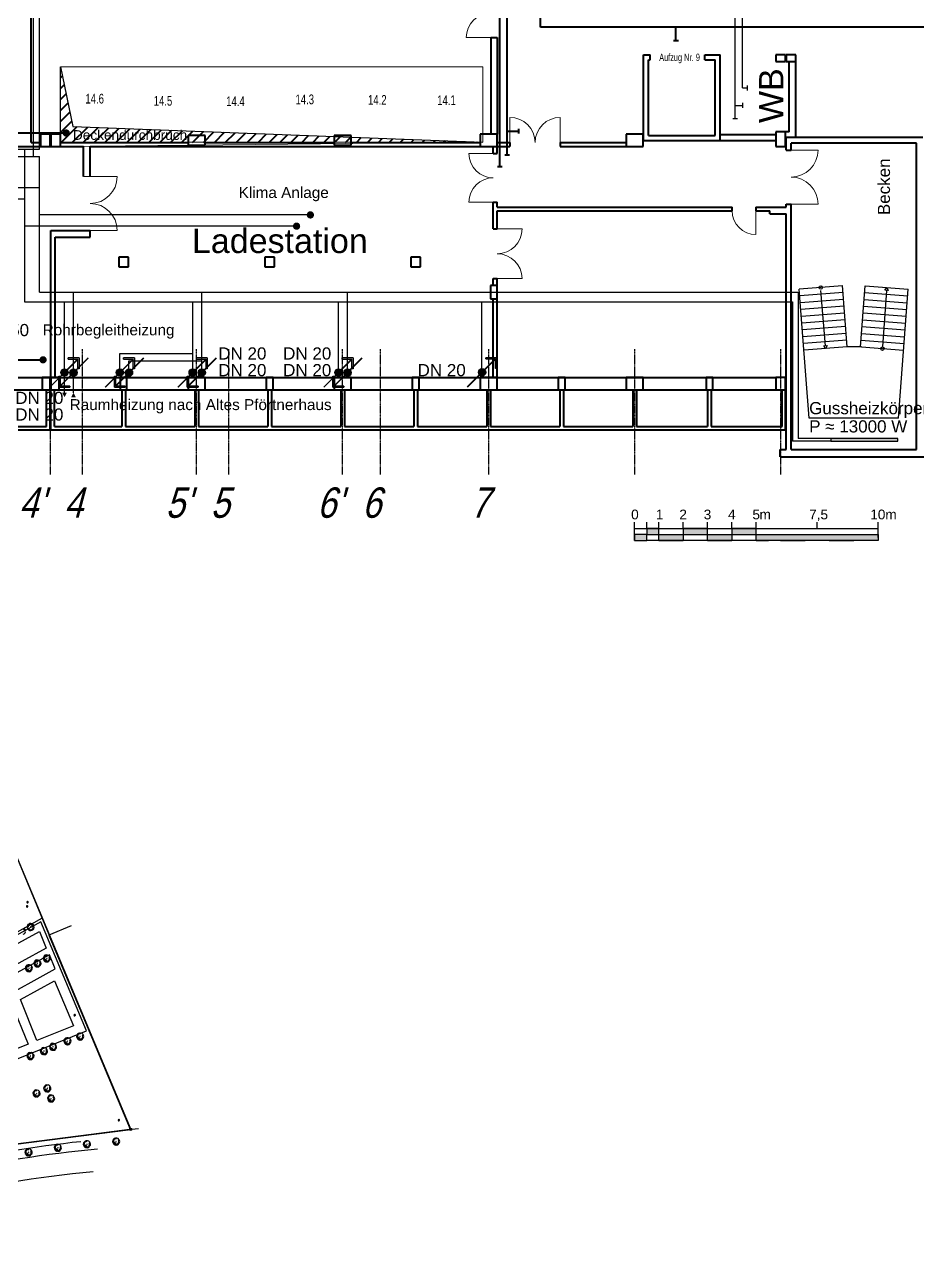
# Model space of a CAD drawing. Header units: millimetres. Extents: x 10546 to 220412, y -33380 to 110888.
# Drawn here: x 157944 to 194627, y -15874 to 34535 of the extents above; entities that cross this region are included whole.
import ezdxf
from ezdxf.enums import TextEntityAlignment as Align

# ---------------------------------------------------------------- set-up
doc = ezdxf.new("R2010")
doc.units = ezdxf.units.MM
doc.linetypes.add('ACAD_ISO10W100', pattern=[18, 12, -3, 0, -3])
for name, color, linetype, lineweight in [('A03_Türen', 253, 'Continuous', 20), ('A04_Treppen', 3, 'Continuous', 25), ('A07_Achslinien', 253, 'ACAD_ISO10W100', 25), ('A0_Grundriß', 7, 'Continuous', 40), ('A0_Grundriß_Versorgungskanal', 253, 'Continuous', 20), ('Heiz Wasser +35 Prozess R', 30, 'Continuous', 40), ('Heiz Wasser +45 Prozess V', 1, 'Continuous', 40), ('Heiz Wasser +50 -Heizkörper Rücklauff', 241, 'Continuous', 30), ('Heiz Wasser +60 -Heizkörper Vorlauf', 6, 'Continuous', 30), ('Maßstab', 7, 'Continuous', 25)]:
    doc.layers.add(name, color=color, linetype=linetype, lineweight=lineweight)
for name, color, linetype in [('A06_Text', 7, 'Continuous'), ('A06_Text  -Belegung', 253, 'Continuous'), ('Lageplan', 7, 'Continuous')]:
    doc.layers.add(name, color=color, linetype=linetype)
doc.styles.get("Standard").update_dxf_attribs({"font": 'arial.ttf'})

# ---------------------------------------------------------------- blocks, each defined once
blk = doc.blocks.new('Lageplan 1.UG')
at = {"layer": 'Lageplan'}
for p, q in [((-3911, 6757), (2405, -8340)), ((-921, -392), (-3041, 4698)), ((-1213, 289), (-4355, -1446)), ((-1264, 140), (-4326, -1554)), ((611, -4335), (-1264, 140)), ((-921, -392), (0, 0)), ((-4291, -1880), (-1324, -255)), ((-1324, -255), (-1041, -933)), ((-1041, -933), (-4387, -2768)), ((-902, -1206), (-4320, -3093)), ((-679, -1790), (-902, -1206)), ((-4018, -3633), (-679, -1790)), ((-2101, -3046), (-708, -2277)), ((-708, -2277), (81, -4127)), ((-2460, -3241), (-1787, -4884)), ((-1431, -4735), (-2101, -3046)), ((-3525, -6008), (611, -4335)), ((81, -4127), (-1431, -4735)), ((-1787, -4884), (-3293, -5478)), ((2375, -8393), (-2346, -8998)), ((2474, -8380), (2746, -8345))]:
    blk.add_line(p, q, dxfattribs=at)
at = {"layer": 'Lageplan', "color": 2}
for p, q in [((-937, -399), (-921, -392)), ((-937, -399), (328, -3399)), ((-921, -392), (345, -3392)), ((328, -3399), (2412, -8368)), ((345, -3392), (2437, -8383)), ((-2397, -8985), (2412, -8368)), ((-2395, -9003), (2437, -8383))]:
    blk.add_line(p, q, dxfattribs=at)
at = {"layer": 'Lageplan', "color": 1}
blk.add_circle((2425, -8386), 50, dxfattribs=at)
at = {"layer": 'Lageplan'}
for centre, radius, start, end in [((5517, -56823), 48209, 96.1134, 103.0176), ((5529, -56845), 47862, 95.3558, 103.0176), ((4915, -54893), 44945, 95.146, 112.6013)]:
    blk.add_arc(centre, radius, start, end, dxfattribs=at)
at = {"layer": 'Lageplan', "color": 5}
for centre, major_axis, start_param, end_param in [((-1826, 778), (21.2, 21.2), 1.745194, 3.31599), ((-1826, 778), (-21.2, 21.2), -1.396399, 0.174397), ((-1826, 778), (21.2, 21.2), 3.31599, 4.886786), ((-1810, 951), (21.2, 21.2), 1.745194, 3.31599), ((-1810, 951), (-21.2, 21.2), -1.396399, 0.174397), ((-1810, 951), (21.2, 21.2), 3.31599, 4.886786), ((-1826, 778), (21.2, 21.2), 4.886786, 6.457583), ((-1810, 951), (21.2, 21.2), 4.886786, 6.457583), ((128, -3689), (21.2, 21.2), 1.745194, 3.31599), ((128, -3689), (-21.2, 21.2), -1.396399, 0.174397), ((128, -3689), (21.2, 21.2), 3.31599, 4.886786), ((128, -3689), (21.2, 21.2), 4.886786, 6.457583), ((1941, -8003), (21.2, 21.2), 1.745194, 3.31599), ((1941, -8003), (-21.2, 21.2), -1.396399, 0.174397), ((1941, -8003), (21.2, 21.2), 3.31599, 4.886786), ((1941, -8003), (21.2, 21.2), 4.886786, 6.457583)]:
    blk.add_ellipse(centre, major_axis=major_axis, ratio=1, start_param=start_param, end_param=end_param, dxfattribs=at)
at = {"layer": 'Lageplan'}
for centre, major_axis, start_param, end_param in [((-1734, -37), (63.7, 63.7), 0.951308, 3.047431), ((-1713, -51), (53.1, 53.1), 1.048314, 2.621501), ((-1682, -8), (-63.7, 63.7), 4.248148, 6.590816), ((-1681, -34), (-53.1, 53.1), -1.563519, -0.036077), ((-1652, -52), (-53.1, 53.1), 3.679939, 5.186402), ((-1631, -40), (63.7, 63.7), 5.160938, 6.846996), ((-1986, -272), (-63.7, 63.7), 2.275524, 4.618193), ((-2007, -223), (-53.1, 53.1), 3.679939, 5.186402), ((-1987, -212), (63.7, 63.7), 5.160938, 6.846996), ((-1735, -98), (63.7, 63.7), 1.702725, 4.022041), ((-1683, -129), (-63.7, 63.7), 1.455255, 3.44877), ((-1678, -111), (-53.1, 53.1), 1.411552, 3.18725), ((-1683, -69), (5.31, 5.31), 1.291665, 2.862287), ((-1683, -69), (-5.31, 5.31), 1.291665, 2.862287), ((-1683, -69), (-5.31, 5.31), 4.433258, 6.003879), ((-1683, -69), (5.31, 5.31), 4.433258, 6.003879), ((-1664, -59), (36.1, 36.1), 5.177867, 6.830066), ((-1631, -100), (-63.7, 63.7), 2.275524, 4.618193), ((-1642, -105), (42.4, 42.4), 4.256944, 6.029466), ((-1465, -1559), (-63.7, 63.7), -0.412458, 1.93021), ((-1430, -1509), (63.7, 63.7), 0.338069, 2.331584), ((-1456, -1550), (-42.4, 42.4), -0.001834, 1.770687), ((-1427, -1528), (53.1, 53.1), 0.294365, 2.070063), ((-1370, -1515), (63.7, 63.7), 5.297928, 7.617243), ((-1344, -1570), (-63.7, 63.7), 2.975715, 5.071838), ((-1078, -1353), (-63.7, 63.7), -0.412458, 1.93021), ((-1051, -1407), (63.7, 63.7), 2.472955, 4.159013), ((-1043, -1304), (63.7, 63.7), 0.338069, 2.331584), ((-1069, -1344), (-42.4, 42.4), -0.001834, 1.770687), ((-1040, -1323), (53.1, 53.1), 0.294365, 2.070063), ((-1038, -1388), (-53.1, 53.1), 0.991956, 2.49842), ((-1029, -1376), (-36.1, 36.1), 0.919089, 2.571287), ((-992, -1413), (63.7, 63.7), 3.130962, 5.47363), ((-983, -1310), (63.7, 63.7), 5.297928, 7.617243), ((-1003, -1391), (53.1, 53.1), 3.60248, 5.129922), ((-1017, -1359), (5.31, 5.31), 1.745275, 3.315897), ((-1017, -1359), (5.31, 5.31), 0.174479, 1.745101), ((-1017, -1359), (-5.31, 5.31), 1.745275, 3.315897), ((-1017, -1359), (5.31, 5.31), 4.886868, 6.45749), ((-982, -1361), (53.1, 53.1), 4.643517, 6.216704), ((-957, -1364), (-63.7, 63.7), 2.975715, 5.071838), ((-1817, -1757), (-63.7, 63.7), -0.412458, 1.93021), ((-1790, -1810), (63.7, 63.7), 2.472955, 4.159013), ((-1782, -1707), (63.7, 63.7), 0.338069, 2.331584), ((-1809, -1748), (-42.4, 42.4), -0.001834, 1.770687), ((-1779, -1726), (53.1, 53.1), 0.294365, 2.070063), ((-1777, -1791), (-53.1, 53.1), 0.991956, 2.49842), ((-1768, -1779), (-36.1, 36.1), 0.919089, 2.571287), ((-1731, -1817), (63.7, 63.7), 3.130962, 5.47363), ((-1722, -1713), (63.7, 63.7), 5.297928, 7.617243), ((-1742, -1794), (53.1, 53.1), 3.60248, 5.129922), ((-1756, -1762), (5.31, 5.31), 1.745275, 3.315897), ((-1756, -1762), (5.31, 5.31), 0.174479, 1.745101), ((-1756, -1762), (-5.31, 5.31), 1.745275, 3.315897), ((-1756, -1762), (5.31, 5.31), 4.886868, 6.45749), ((-1721, -1765), (53.1, 53.1), 4.643517, 6.216704), ((-1696, -1768), (-63.7, 63.7), 2.975715, 5.071838), ((-1438, -1612), (63.7, 63.7), 2.472955, 4.159013), ((-1425, -1593), (-53.1, 53.1), 0.991956, 2.49842), ((-1416, -1581), (-36.1, 36.1), 0.919089, 2.571287), ((-1378, -1619), (63.7, 63.7), 3.130962, 5.47363), ((-1390, -1596), (53.1, 53.1), 3.60248, 5.129922), ((-1404, -1564), (5.31, 5.31), 1.745275, 3.315897), ((-1404, -1564), (5.31, 5.31), 0.174479, 1.745101), ((-1404, -1564), (-5.31, 5.31), 1.745275, 3.315897), ((-1404, -1564), (5.31, 5.31), 4.886868, 6.45749), ((-1369, -1567), (53.1, 53.1), 4.643517, 6.216704), ((291, -4563), (-63.7, 63.7), -0.412458, 1.93021), ((325, -4514), (63.7, 63.7), 0.338069, 2.331584), ((299, -4554), (-42.4, 42.4), -0.001834, 1.770687), ((328, -4533), (53.1, 53.1), 0.294365, 2.070063), ((385, -4520), (63.7, 63.7), 5.297928, 7.617243), ((386, -4571), (53.1, 53.1), 4.643517, 6.216704), ((411, -4574), (-63.7, 63.7), 2.975715, 5.071838), ((-1162, -5114), (63.7, 63.7), 0.338069, 2.331584), ((-1102, -5119), (63.7, 63.7), 5.297928, 7.617243), ((-824, -4985), (-63.7, 63.7), -0.412458, 1.93021), ((-790, -4936), (63.7, 63.7), 0.338069, 2.331584), ((-816, -4976), (-42.4, 42.4), -0.001834, 1.770687), ((-787, -4955), (53.1, 53.1), 0.294365, 2.070063), ((-784, -5020), (-53.1, 53.1), 0.991956, 2.49842), ((-776, -5008), (-36.1, 36.1), 0.919089, 2.571287), ((-730, -4942), (63.7, 63.7), 5.297928, 7.617243), ((-764, -4991), (5.31, 5.31), 1.745275, 3.315897), ((-764, -4991), (5.31, 5.31), 0.174479, 1.745101), ((-764, -4991), (-5.31, 5.31), 1.745275, 3.315897), ((-764, -4991), (5.31, 5.31), 4.886868, 6.45749), ((-729, -4993), (53.1, 53.1), 4.643517, 6.216704), ((-704, -4996), (-63.7, 63.7), 2.975715, 5.071838), ((-229, -4756), (-63.7, 63.7), -0.412458, 1.93021), ((-203, -4810), (63.7, 63.7), 2.472955, 4.159013), ((-195, -4707), (63.7, 63.7), 0.338069, 2.331584), ((-221, -4747), (-42.4, 42.4), -0.001834, 1.770687), ((-191, -4726), (53.1, 53.1), 0.294365, 2.070063), ((-189, -4791), (-53.1, 53.1), 0.991956, 2.49842), ((-181, -4779), (-36.1, 36.1), 0.919089, 2.571287), ((-143, -4816), (63.7, 63.7), 3.130962, 5.47363), ((-134, -4712), (63.7, 63.7), 5.297928, 7.617243), ((-155, -4794), (53.1, 53.1), 3.60248, 5.129922), ((-169, -4762), (5.31, 5.31), 1.745275, 3.315897), ((-169, -4762), (5.31, 5.31), 0.174479, 1.745101), ((-169, -4762), (-5.31, 5.31), 1.745275, 3.315897), ((-169, -4762), (5.31, 5.31), 4.886868, 6.45749), ((-134, -4764), (53.1, 53.1), 4.643517, 6.216704), ((-109, -4767), (-63.7, 63.7), 2.975715, 5.071838), ((317, -4617), (63.7, 63.7), 2.472955, 4.159013), ((331, -4598), (-53.1, 53.1), 0.991956, 2.49842), ((339, -4586), (-36.1, 36.1), 0.919089, 2.571287), ((377, -4623), (63.7, 63.7), 3.130962, 5.47363), ((365, -4601), (53.1, 53.1), 3.60248, 5.129922), ((351, -4569), (5.31, 5.31), 1.745275, 3.315897), ((351, -4569), (5.31, 5.31), 0.174479, 1.745101), ((351, -4569), (-5.31, 5.31), 1.745275, 3.315897), ((351, -4569), (5.31, 5.31), 4.886868, 6.45749), ((-1751, -5364), (-63.7, 63.7), -0.412458, 1.93021), ((-1725, -5418), (63.7, 63.7), 2.472955, 4.159013), ((-1717, -5315), (63.7, 63.7), 0.338069, 2.331584), ((-1743, -5355), (-42.4, 42.4), -0.001834, 1.770687), ((-1714, -5334), (53.1, 53.1), 0.294365, 2.070063), ((-1712, -5399), (-53.1, 53.1), 0.991956, 2.49842), ((-1703, -5387), (-36.1, 36.1), 0.919089, 2.571287), ((-1665, -5425), (63.7, 63.7), 3.130962, 5.47363), ((-1657, -5321), (63.7, 63.7), 5.297928, 7.617243), ((-1677, -5402), (53.1, 53.1), 3.60248, 5.129922), ((-1691, -5370), (5.31, 5.31), 1.745275, 3.315897), ((-1691, -5370), (5.31, 5.31), 0.174479, 1.745101), ((-1691, -5370), (-5.31, 5.31), 1.745275, 3.315897), ((-1691, -5370), (5.31, 5.31), 4.886868, 6.45749), ((-1656, -5372), (53.1, 53.1), 4.643517, 6.216704), ((-1631, -5375), (-63.7, 63.7), 2.975715, 5.071838), ((-1197, -5163), (-63.7, 63.7), -0.412458, 1.93021), ((-1170, -5217), (63.7, 63.7), 2.472955, 4.159013), ((-1188, -5154), (-42.4, 42.4), -0.001834, 1.770687), ((-1159, -5133), (53.1, 53.1), 0.294365, 2.070063), ((-1157, -5198), (-53.1, 53.1), 0.991956, 2.49842), ((-1148, -5186), (-36.1, 36.1), 0.919089, 2.571287), ((-1111, -5223), (63.7, 63.7), 3.130962, 5.47363), ((-1122, -5201), (53.1, 53.1), 3.60248, 5.129922), ((-1136, -5169), (5.31, 5.31), 1.745275, 3.315897), ((-1136, -5169), (5.31, 5.31), 0.174479, 1.745101), ((-1136, -5169), (-5.31, 5.31), 1.745275, 3.315897), ((-1136, -5169), (5.31, 5.31), 4.886868, 6.45749), ((-1101, -5171), (53.1, 53.1), 4.643517, 6.216704), ((-1076, -5174), (-63.7, 63.7), 2.975715, 5.071838), ((-798, -5039), (63.7, 63.7), 2.472955, 4.159013), ((-738, -5046), (63.7, 63.7), 3.130962, 5.47363), ((-750, -5023), (53.1, 53.1), 3.60248, 5.129922), ((-1024, -6643), (63.7, 63.7), 0.338069, 2.331584), ((-964, -6649), (63.7, 63.7), 5.297928, 7.617243), ((-1501, -6900), (-63.7, 63.7), -0.412458, 1.93021), ((-1474, -6954), (63.7, 63.7), 2.472955, 4.159013), ((-1466, -6851), (63.7, 63.7), 0.338069, 2.331584), ((-1493, -6891), (-42.4, 42.4), -0.001834, 1.770687), ((-1463, -6870), (53.1, 53.1), 0.294365, 2.070063), ((-1461, -6935), (-53.1, 53.1), 0.991956, 2.49842), ((-1453, -6923), (-36.1, 36.1), 0.919089, 2.571287), ((-1415, -6960), (63.7, 63.7), 3.130962, 5.47363), ((-1406, -6857), (63.7, 63.7), 5.297928, 7.617243), ((-1426, -6938), (53.1, 53.1), 3.60248, 5.129922), ((-1441, -6906), (5.31, 5.31), 1.745275, 3.315897), ((-1441, -6906), (5.31, 5.31), 0.174479, 1.745101), ((-1441, -6906), (-5.31, 5.31), 1.745275, 3.315897), ((-1441, -6906), (5.31, 5.31), 4.886868, 6.45749), ((-1406, -6908), (53.1, 53.1), 4.643517, 6.216704), ((-1380, -6911), (-63.7, 63.7), 2.975715, 5.071838), ((-1058, -6692), (-63.7, 63.7), -0.412458, 1.93021), ((-1032, -6746), (63.7, 63.7), 2.472955, 4.159013), ((-1050, -6683), (-42.4, 42.4), -0.001834, 1.770687), ((-1021, -6662), (53.1, 53.1), 0.294365, 2.070063), ((-1019, -6727), (-53.1, 53.1), 0.991956, 2.49842), ((-1010, -6715), (-36.1, 36.1), 0.919089, 2.571287), ((-972, -6752), (63.7, 63.7), 3.130962, 5.47363), ((-984, -6730), (53.1, 53.1), 3.60248, 5.129922), ((-998, -6698), (5.31, 5.31), 1.745275, 3.315897), ((-998, -6698), (5.31, 5.31), 0.174479, 1.745101), ((-998, -6698), (-5.31, 5.31), 1.745275, 3.315897), ((-998, -6698), (5.31, 5.31), 4.886868, 6.45749), ((-903, -7107), (-63.7, 63.7), -0.412458, 1.93021), ((-869, -7058), (63.7, 63.7), 0.338069, 2.331584), ((-895, -7098), (-42.4, 42.4), -0.001834, 1.770687), ((-866, -7077), (53.1, 53.1), 0.294365, 2.070063), ((-963, -6700), (53.1, 53.1), 4.643517, 6.216704), ((-938, -6703), (-63.7, 63.7), 2.975715, 5.071838), ((-809, -7064), (63.7, 63.7), 5.297928, 7.617243), ((-783, -7119), (-63.7, 63.7), 2.975715, 5.071838), ((-877, -7161), (63.7, 63.7), 2.472955, 4.159013), ((-863, -7142), (-53.1, 53.1), 0.991956, 2.49842), ((-855, -7130), (-36.1, 36.1), 0.919089, 2.571287), ((-817, -7168), (63.7, 63.7), 3.130962, 5.47363), ((-829, -7145), (53.1, 53.1), 3.60248, 5.129922), ((-843, -7113), (5.31, 5.31), 1.745275, 3.315897), ((-843, -7113), (5.31, 5.31), 0.174479, 1.745101), ((-843, -7113), (-5.31, 5.31), 1.745275, 3.315897), ((-843, -7113), (5.31, 5.31), 4.886868, 6.45749), ((-808, -7115), (53.1, 53.1), 4.643517, 6.216704), ((-626, -9135), (63.7, 63.7), 1.158433, 3.501101), ((-591, -9086), (-63.7, 63.7), -1.232633, 0.760882), ((-588, -9104), (53.1, 53.1), 0.29446, 2.070158), ((-531, -9091), (63.7, 63.7), 5.298022, 7.617338), ((-505, -9146), (63.7, 63.7), 4.546606, 6.642729), ((567, -8988), (63.7, 63.7), 1.158433, 3.501101), ((594, -9042), (-63.7, 63.7), 0.902254, 2.588312), ((602, -8939), (-63.7, 63.7), -1.232633, 0.760882), ((576, -8979), (42.4, 42.4), 1.569057, 3.341578), ((605, -8958), (53.1, 53.1), 0.29446, 2.070158), ((607, -9023), (-53.1, 53.1), 0.992051, 2.498514), ((616, -9011), (36.1, 36.1), 2.48998, 4.142178), ((654, -9049), (63.7, 63.7), 3.131057, 5.473725), ((662, -8945), (63.7, 63.7), 5.298022, 7.617338), ((642, -9026), (53.1, 53.1), 3.602575, 5.130017), ((628, -8994), (-5.31, 5.31), 0.174574, 1.745195), ((628, -8994), (5.31, 5.31), 0.174574, 1.745195), ((628, -8994), (-5.31, 5.31), 1.74537, 3.315992), ((628, -8994), (5.31, 5.31), 4.886963, 6.457584), ((663, -8996), (-53.1, 53.1), 3.072815, 4.646002), ((688, -8999), (63.7, 63.7), 4.546606, 6.642729), ((1768, -8879), (63.7, 63.7), 1.158433, 3.501101), ((1794, -8933), (-63.7, 63.7), 0.902254, 2.588312), ((1802, -8830), (-63.7, 63.7), -1.232633, 0.760882), ((1776, -8870), (42.4, 42.4), 1.569057, 3.341578), ((1806, -8849), (53.1, 53.1), 0.29446, 2.070158), ((1808, -8913), (-53.1, 53.1), 0.992051, 2.498514), ((1816, -8902), (36.1, 36.1), 2.48998, 4.142178), ((1854, -8939), (63.7, 63.7), 3.131057, 5.473725), ((1862, -8835), (63.7, 63.7), 5.298022, 7.617338), ((1842, -8916), (53.1, 53.1), 3.602575, 5.130017), ((1828, -8884), (-5.31, 5.31), 0.174574, 1.745195), ((1828, -8884), (5.31, 5.31), 0.174574, 1.745195), ((1828, -8884), (-5.31, 5.31), 1.74537, 3.315992), ((1828, -8884), (5.31, 5.31), 4.886963, 6.457584), ((1863, -8887), (-53.1, 53.1), 3.072815, 4.646002), ((1888, -8890), (63.7, 63.7), 4.546606, 6.642729), ((-1828, -9322), (63.7, 63.7), 1.158433, 3.501101), ((-1801, -9376), (-63.7, 63.7), 0.902254, 2.588312), ((-1793, -9273), (-63.7, 63.7), -1.232633, 0.760882), ((-1820, -9313), (42.4, 42.4), 1.569057, 3.341578), ((-1790, -9292), (53.1, 53.1), 0.29446, 2.070158), ((-1788, -9357), (-53.1, 53.1), 0.992051, 2.498514), ((-1780, -9345), (36.1, 36.1), 2.48998, 4.142178), ((-1742, -9383), (63.7, 63.7), 3.131057, 5.473725), ((-1733, -9279), (63.7, 63.7), 5.298022, 7.617338), ((-1753, -9360), (53.1, 53.1), 3.602575, 5.130017), ((-1768, -9328), (-5.31, 5.31), 0.174574, 1.745195), ((-1768, -9328), (5.31, 5.31), 0.174574, 1.745195), ((-1768, -9328), (-5.31, 5.31), 1.74537, 3.315992), ((-1768, -9328), (5.31, 5.31), 4.886963, 6.457584), ((-1733, -9330), (-53.1, 53.1), 3.072815, 4.646002), ((-1707, -9333), (63.7, 63.7), 4.546606, 6.642729), ((-599, -9189), (-63.7, 63.7), 0.902254, 2.588312), ((-617, -9126), (42.4, 42.4), 1.569057, 3.341578), ((-586, -9169), (-53.1, 53.1), 0.992051, 2.498514), ((-577, -9158), (36.1, 36.1), 2.48998, 4.142178), ((-539, -9195), (63.7, 63.7), 3.131057, 5.473725), ((-551, -9172), (53.1, 53.1), 3.602575, 5.130017), ((-565, -9140), (-5.31, 5.31), 0.174574, 1.745195), ((-565, -9140), (5.31, 5.31), 0.174574, 1.745195), ((-565, -9140), (-5.31, 5.31), 1.74537, 3.315992), ((-565, -9140), (5.31, 5.31), 4.886963, 6.457584), ((-530, -9143), (-53.1, 53.1), 3.072815, 4.646002)]:
    blk.add_ellipse(centre, major_axis=major_axis, ratio=1, start_param=start_param, end_param=end_param, dxfattribs=at)

msp = doc.modelspace()

# ---------------------------------------------------------------- hatches: boundary and pattern name
at = {"layer": 'Heiz Wasser +45 Prozess V'}
h = msp.add_hatch(color=256, dxfattribs=at)
h.dxf.hatch_style = 1
h.paths.add_polyline_path([(159507, 30079, 0.198912), (159550, 29973), (159763, 30185, 0.668179)])
h.paths.add_polyline_path([(159550, 29973, 0.668179), (159807, 30079, 0.198912), (159763, 30185)])
h = msp.add_hatch(color=256, dxfattribs=at)
h.dxf.hatch_style = 1
h.paths.add_polyline_path([(158554, 20760, 0.198912), (158598, 20654), (158811, 20866, 0.668179)])
h.paths.add_polyline_path([(158598, 20654, 0.668179), (158854, 20760, 0.198912), (158811, 20866)])
at = {"layer": 'Heiz Wasser +50 -Heizkörper Rücklauff'}
h = msp.add_hatch(color=256, dxfattribs=at)
h.dxf.hatch_style = 1
h.paths.add_polyline_path([(169536, 26714, 0.198912), (169580, 26608), (169793, 26820, 0.668179)])
h.paths.add_polyline_path([(169580, 26608, 0.668179), (169836, 26714, 0.198912), (169793, 26820)])
h = msp.add_hatch(color=256, dxfattribs=at)
h.dxf.hatch_style = 1
h.paths.add_polyline_path([(160056, 20344, -0.023583), (160066, 20334), (160561, 20829), (160551, 20839)])
h.paths.add_polyline_path([(159404, 19682), (159404, 20082), (159354, 20082), (159354, 19632), (159804, 19632), (159804, 19682)])
h.paths.add_polyline_path([(159414, 19682), (159854, 20122, -0.023583), (159844, 20132), (159404, 19692), (159404, 19682)])
h = msp.add_hatch(color=256, dxfattribs=at)
h.dxf.hatch_style = 1
h.paths.add_polyline_path([(162334, 20344, -0.023583), (162344, 20334), (162840, 20829), (162830, 20839)])
h.paths.add_polyline_path([(161683, 19682), (161683, 20082), (161633, 20082), (161633, 19632), (162083, 19632), (162083, 19682)])
h.paths.add_polyline_path([(161693, 19682), (162133, 20122, -0.023583), (162123, 20132), (161683, 19692), (161683, 19682)])
h = msp.add_hatch(color=256, dxfattribs=at)
h.dxf.hatch_style = 1
h.paths.add_polyline_path([(165323, 20344, -0.023583), (165333, 20334), (165828, 20829), (165818, 20839)])
h.paths.add_polyline_path([(164671, 19682), (164671, 20082), (164621, 20082), (164621, 19632), (165071, 19632), (165071, 19682)])
h.paths.add_polyline_path([(164681, 19682), (165121, 20122, -0.023583), (165111, 20132), (164671, 19692), (164671, 19682)])
h = msp.add_hatch(color=256, dxfattribs=at)
h.dxf.hatch_style = 1
h.paths.add_polyline_path([(171311, 20344, -0.023583), (171321, 20334), (171817, 20829), (171807, 20839)])
h.paths.add_polyline_path([(170659, 19682), (170659, 20082), (170609, 20082), (170609, 19632), (171059, 19632), (171059, 19682)])
h.paths.add_polyline_path([(170669, 19682), (171110, 20122, -0.023583), (171100, 20132), (170659, 19692), (170659, 19682)])
h = msp.add_hatch(color=256, dxfattribs=at)
h.dxf.hatch_style = 1
h.paths.add_polyline_path([(159805, 20233, 0.198912), (159849, 20127), (160061, 20339, 0.668179)])
h.paths.add_polyline_path([(159849, 20127, 0.668179), (160105, 20233, 0.198912), (160061, 20339)])
h = msp.add_hatch(color=256, dxfattribs=at)
h.dxf.hatch_style = 1
h.paths.add_polyline_path([(162084, 20233, 0.198912), (162127, 20127), (162340, 20339, 0.668179)])
h.paths.add_polyline_path([(162127, 20127, 0.668179), (162384, 20233, 0.198912), (162340, 20339)])
h = msp.add_hatch(color=256, dxfattribs=at)
h.dxf.hatch_style = 1
h.paths.add_polyline_path([(165072, 20233, 0.198912), (165116, 20127), (165328, 20339, 0.668179)])
h.paths.add_polyline_path([(165116, 20127, 0.668179), (165372, 20233, 0.198912), (165328, 20339)])
h = msp.add_hatch(color=256, dxfattribs=at)
h.dxf.hatch_style = 1
h.paths.add_polyline_path([(171060, 20233, 0.198912), (171104, 20127), (171317, 20339, 0.668179)])
h.paths.add_polyline_path([(171104, 20127, 0.668179), (171360, 20233, 0.198912), (171317, 20339)])
at = {"layer": 'Heiz Wasser +50 -Heizkörper Rücklauff', "lineweight": 20}
h = msp.add_hatch(dxfattribs=at)
h.set_pattern_fill('ANGLE', color=256, scale=0.180153, angle=90)
h.set_pattern_definition([(360, (202603.40557, 104669.72758), (1e-16, 0.049542177644), [0.03603067465, -0.013511502994]), (90, (202603.40557, 104669.72758), (-0.049542177644, 1e-16), [0.03603067465, -0.013511502994])])
h.paths.add_polyline_path([(159955, 19404), (159861, 19225), (160049, 19225)])
at = {"layer": 'Heiz Wasser +60 -Heizkörper Vorlauf'}
h = msp.add_hatch(color=256, dxfattribs=at)
h.dxf.hatch_style = 1
h.paths.add_polyline_path([(168969, 26252, 0.198912), (169013, 26146), (169225, 26358, 0.668179)])
h.paths.add_polyline_path([(169013, 26146, 0.668179), (169269, 26252, 0.198912), (169225, 26358)])
h = msp.add_hatch(color=256, dxfattribs=at)
h.dxf.hatch_style = 1
h.paths.add_polyline_path([(159483, 20125, -0.023583), (159473, 20135), (158978, 19640), (158988, 19630)])
h.paths.add_polyline_path([(160135, 20787), (160135, 20387), (160185, 20387), (160185, 20837), (159735, 20837), (159735, 20787)])
h.paths.add_polyline_path([(160125, 20787), (159685, 20347, -0.023583), (159695, 20337), (160135, 20777), (160135, 20787)])
h = msp.add_hatch(color=256, dxfattribs=at)
h.dxf.hatch_style = 1
h.paths.add_polyline_path([(161761, 20125, -0.023583), (161751, 20135), (161256, 19640), (161266, 19630)])
h.paths.add_polyline_path([(162413, 20787), (162413, 20387), (162463, 20387), (162463, 20837), (162013, 20837), (162013, 20787)])
h.paths.add_polyline_path([(162403, 20787), (161963, 20347, -0.023583), (161973, 20337), (162413, 20777), (162413, 20787)])
h = msp.add_hatch(color=256, dxfattribs=at)
h.dxf.hatch_style = 1
h.paths.add_polyline_path([(164750, 20125, -0.023583), (164740, 20135), (164245, 19640), (164255, 19630)])
h.paths.add_polyline_path([(165402, 20787), (165402, 20387), (165452, 20387), (165452, 20837), (165002, 20837), (165002, 20787)])
h.paths.add_polyline_path([(165392, 20787), (164952, 20347, -0.023583), (164962, 20337), (165402, 20777), (165402, 20787)])
h = msp.add_hatch(color=256, dxfattribs=at)
h.dxf.hatch_style = 1
h.paths.add_polyline_path([(170738, 20125, -0.023583), (170728, 20135), (170233, 19640), (170243, 19630)])
h.paths.add_polyline_path([(171390, 20787), (171390, 20387), (171440, 20387), (171440, 20837), (170990, 20837), (170990, 20787)])
h.paths.add_polyline_path([(171380, 20787), (170940, 20347, -0.023583), (170950, 20337), (171390, 20777), (171390, 20787)])
h = msp.add_hatch(color=256, dxfattribs=at)
h.dxf.hatch_style = 1
h.paths.add_polyline_path([(176639, 20135, -0.023583), (176629, 20145), (176134, 19650), (176144, 19640)])
h.paths.add_polyline_path([(177291, 20797), (177291, 20397), (177341, 20397), (177341, 20847), (176891, 20847), (176891, 20797)])
h.paths.add_polyline_path([(177281, 20797), (176841, 20357, -0.023583), (176851, 20347), (177291, 20787), (177291, 20797)])
h = msp.add_hatch(color=256, dxfattribs=at)
h.dxf.hatch_style = 1
h.paths.add_polyline_path([(159734, 20236, 0.198912), (159690, 20342), (159478, 20130, 0.668179)])
h.paths.add_polyline_path([(159690, 20342, 0.668179), (159434, 20236, 0.198912), (159478, 20130)])
h = msp.add_hatch(color=256, dxfattribs=at)
h.dxf.hatch_style = 1
h.paths.add_polyline_path([(162012, 20236, 0.198912), (161968, 20342), (161756, 20130, 0.668179)])
h.paths.add_polyline_path([(161968, 20342, 0.668179), (161712, 20236, 0.198912), (161756, 20130)])
h = msp.add_hatch(color=256, dxfattribs=at)
h.dxf.hatch_style = 1
h.paths.add_polyline_path([(165001, 20236, 0.198912), (164957, 20342), (164745, 20130, 0.668179)])
h.paths.add_polyline_path([(164957, 20342, 0.668179), (164701, 20236, 0.198912), (164745, 20130)])
h = msp.add_hatch(color=256, dxfattribs=at)
h.dxf.hatch_style = 1
h.paths.add_polyline_path([(170989, 20236, 0.198912), (170945, 20342), (170733, 20130, 0.668179)])
h.paths.add_polyline_path([(170945, 20342, 0.668179), (170689, 20236, 0.198912), (170733, 20130)])
h = msp.add_hatch(color=256, dxfattribs=at)
h.dxf.hatch_style = 1
h.paths.add_polyline_path([(176890, 20246, 0.198912), (176846, 20352), (176634, 20140, 0.668179)])
h.paths.add_polyline_path([(176846, 20352, 0.668179), (176590, 20246, 0.198912), (176634, 20140)])
at = {"layer": 'Heiz Wasser +60 -Heizkörper Vorlauf', "lineweight": 20}
h = msp.add_hatch(dxfattribs=at)
h.set_pattern_fill('ANGLE', color=256, scale=0.180153, angle=90)
h.set_pattern_definition([(360, (202235.06624, 105645.33799), (1e-16, 0.049542177644), [0.03603067465, -0.013511502994]), (90, (202235.06624, 105645.33799), (-0.049542177644, 1e-16), [0.03603067465, -0.013511502994])])
h.paths.add_polyline_path([(159587, 19227), (159492, 19406), (159681, 19406)])
at = {"layer": 'Heiz Wasser +60 -Heizkörper Vorlauf'}
h = msp.add_hatch(color=256, dxfattribs=at)
h.dxf.hatch_style = 1
h.paths.add_polyline_path([(193815, 17415), (193815, 17525), (191065, 17525), (191065, 17415)])
at = {"layer": 'Maßstab'}
h = msp.add_hatch(color=256, dxfattribs=at)
h.paths.add_polyline_path([(183009, 13583), (183007, 13581), (183007, 13333), (183507, 13333), (183507, 13583)])
h.paths.add_polyline_path([(183507, 13833), (183507, 13583), (184007, 13583), (184007, 13833)])
h.paths.add_polyline_path([(184007, 13583), (184007, 13333), (185007, 13333), (185007, 13583)])
h.paths.add_polyline_path([(185007, 13833), (185007, 13583), (186007, 13583), (186007, 13833)])
h.paths.add_polyline_path([(187007, 13333), (187007, 13583), (186007, 13583), (186007, 13333)])
h.paths.add_polyline_path([(187007, 13833), (187007, 13583), (188007, 13583), (188007, 13833)])
h.paths.add_polyline_path([(193006, 13333), (193006, 13583), (188007, 13583), (188007, 13333)])

# ---------------------------------------------------------------- linework, layer by layer
at = {"layer": 'A03_Türen'}
for p, q in [((177362, 33997), (176092, 33997)), ((177882, 30722), (177882, 29527)), ((179952, 30722), (179952, 29527)), ((190542, 29377), (189232, 29377)), ((176202, 29237), (177362, 29237)), ((160372, 28287), (161747, 28287)), ((176202, 27237), (177362, 27237)), ((187992, 25907), (187992, 27037)), ((190542, 27157), (189232, 27157)), ((160642, 26077), (161747, 26077)), ((177202, 26137), (178382, 26137)), ((177202, 24097), (178382, 24097))]:
    msp.add_line(p, q, dxfattribs=at)
for centre, radius, start, end in [((177102, 33997), 1010, 90, 180), ((177882, 29687), 1035, 0, 90), ((179952, 29687), 1035, 90, 180), ((189432, 29377), 1110, 270, 0), ((177202, 29237), 1000, 180, 270), ((160642, 28287), 1105, 270, 0), ((177202, 27237), 1000, 90, 180), ((189432, 27157), 1110, 0, 90), ((160642, 26077), 1105, 0, 90), ((187992, 26887), 980, 180, 270), ((177362, 26137), 1020, 270, 0), ((177362, 24097), 1020, 0, 90)]:
    msp.add_arc(centre, radius, start, end, dxfattribs=at)
at = {"layer": 'A04_Treppen', "color": 252, "true_color": 0x939598}
for p, q in [((191546, 23799), (189773, 23662)), ((191741, 21287), (191546, 23807)), ((192282, 21290), (192476, 23802)), ((192476, 23802), (194251, 23664)), ((193284, 23617), (193363, 23733)), ((193363, 23733), (193423, 23606)), ((190182, 18357), (189773, 23662)), ((191568, 23520), (189794, 23383)), ((191590, 23241), (189816, 23104)), ((190844, 21339), (190664, 23609)), ((192433, 23244), (194208, 23106)), ((192454, 23523), (194229, 23385)), ((193354, 23612), (193189, 21289)), ((193423, 23606), (193284, 23617)), ((193842, 18360), (194251, 23664)), ((191611, 22962), (189837, 22825)), ((192390, 22685), (194165, 22547)), ((192411, 22964), (194186, 22826)), ((191633, 22682), (189859, 22545)), ((191654, 22403), (189880, 22266)), ((192368, 22406), (194143, 22268)), ((191676, 22124), (189902, 21987)), ((191697, 21845), (189923, 21708)), ((192325, 21848), (194100, 21710)), ((192347, 22127), (194122, 21989)), ((191719, 21566), (189945, 21429)), ((191741, 21287), (189967, 21150)), ((190775, 21334), (190914, 21344)), ((190853, 21218), (190775, 21334)), ((190914, 21344), (190853, 21218)), ((192322, 21287), (191741, 21287)), ((192304, 21569), (194079, 21431)), ((192322, 21287), (194057, 21152)), ((193842, 18357), (190182, 18357))]:
    msp.add_line(p, q, dxfattribs=at)
for centre in [(190655, 23730), (193189, 21219)]:
    msp.add_circle(centre, 70, dxfattribs=at)
at = {"layer": 'A07_Achslinien'}
for p, q in [((159012, 16050), (159012, 21193)), ((160322, 16050), (160322, 21193)), ((165012, 16050), (165012, 21193)), ((166342, 16050), (166342, 21193)), ((171012, 16050), (171012, 21193)), ((172562, 16050), (172562, 21193)), ((177012, 16050), (177012, 21193)), ((177012, 16050), (177012, 21193)), ((183012, 16050), (183012, 21193)), ((189012, 16050), (189012, 21193))]:
    msp.add_line(p, q, dxfattribs=at)
at = {"layer": 'A0_Grundriß'}
for p, q in [((158222, 29687), (158222, 63799)), ((177102, 33997), (177102, 30027)), ((177102, 33997), (177362, 33997)), ((177362, 33997), (177362, 30027)), ((183372, 29777), (183372, 33287)), ((183372, 33287), (183647, 33287)), ((183647, 33087), (183647, 33287)), ((185897, 33087), (185897, 33287)), ((185897, 33287), (186522, 33287)), ((186522, 29777), (186522, 33297)), ((189212, 33287), (188812, 33287)), ((188812, 33287), (188812, 33017)), ((189212, 33017), (189212, 33287)), ((189632, 33287), (189232, 33287)), ((189232, 33287), (189232, 33017)), ((189632, 33017), (189632, 33287)), ((183572, 29977), (183572, 33087)), ((183572, 33087), (183647, 33087)), ((185897, 33087), (186322, 33087)), ((186322, 29977), (186322, 33087)), ((188812, 33017), (189212, 33017)), ((189232, 33017), (189632, 33017)), ((189352, 30127), (189352, 33017)), ((189632, 29897), (189632, 33017)), ((159002, 30027), (158602, 30027)), ((158602, 30027), (158602, 29527)), ((159002, 29527), (159002, 30027)), ((159422, 30027), (159022, 30027)), ((159022, 30027), (159022, 29527)), ((159422, 29527), (159422, 30027)), ((165362, 29977), (164662, 29977)), ((164662, 29977), (164662, 29577)), ((165362, 29577), (165362, 29977)), ((171362, 29977), (170662, 29977)), ((170662, 29977), (170662, 29577)), ((171362, 29577), (171362, 29977)), ((177362, 30027), (176662, 30027)), ((176662, 30027), (176662, 29527)), ((177362, 29527), (177362, 30027)), ((183362, 30027), (182662, 30027)), ((182662, 30027), (182662, 29527)), ((183362, 29527), (183362, 30027)), ((183372, 29777), (186522, 29777)), ((183572, 29977), (186322, 29977)), ((186522, 30017), (188812, 30017)), ((186522, 29777), (188812, 29777)), ((189212, 30127), (188812, 30127)), ((188812, 30127), (188812, 29527)), ((189352, 30127), (189212, 30127)), ((189212, 29527), (189212, 30127)), ((194852, 29897), (189232, 29897)), ((189232, 29377), (189232, 29897)), ((154962, 29527), (160372, 29527)), ((158222, 29687), (158602, 29687)), ((158602, 29527), (159002, 29527)), ((159022, 29527), (159422, 29527)), ((159422, 29687), (164662, 29687)), ((160372, 28287), (160372, 29527)), ((160642, 28287), (160642, 29527)), ((160642, 29527), (177882, 29527)), ((164662, 29577), (165362, 29577)), ((165362, 29687), (170662, 29687)), ((170662, 29577), (171362, 29577)), ((171362, 29687), (176662, 29687)), ((176662, 29527), (177362, 29527)), ((177202, 29237), (177202, 29527)), ((177362, 29687), (177882, 29687)), ((177362, 29237), (177362, 29527)), ((177882, 29687), (177882, 29527)), ((179952, 29687), (182662, 29687)), ((179952, 29687), (179952, 29527)), ((179952, 29527), (182662, 29527)), ((182662, 29527), (183362, 29527)), ((188812, 29527), (189212, 29527)), ((189232, 29377), (189432, 29377)), ((194592, 29657), (189432, 29657)), ((189432, 29377), (189432, 29657)), ((194592, 17077), (194592, 29657)), ((177202, 29237), (177362, 29237)), ((177202, 26137), (177202, 27237)), ((177202, 27237), (177362, 27237)), ((177362, 27037), (177362, 27237)), ((177362, 27037), (187012, 27037)), ((177362, 26137), (177362, 26887)), ((177362, 26887), (187012, 26887)), ((187012, 26887), (187012, 27037)), ((187992, 27037), (189232, 27037)), ((187992, 27037), (187992, 26887)), ((187992, 26887), (188562, 26887)), ((188562, 26757), (188562, 26887)), ((188562, 26757), (189232, 26757)), ((189232, 27037), (189232, 27157)), ((189232, 27157), (189432, 27157)), ((189232, 17077), (189232, 26757)), ((189432, 17077), (189432, 27157)), ((159022, 20027), (159022, 26077)), ((159022, 26077), (160642, 26077)), ((159202, 20027), (159202, 25797)), ((159202, 25797), (160642, 25797)), ((160642, 25797), (160642, 26077)), ((177202, 26137), (177362, 26137)), ((162212, 24977), (161812, 24977)), ((161812, 24977), (161812, 24577)), ((162212, 24577), (162212, 24977)), ((168212, 24977), (167812, 24977)), ((167812, 24977), (167812, 24577)), ((168212, 24577), (168212, 24977)), ((174212, 24977), (173812, 24977)), ((173812, 24977), (173812, 24577)), ((174212, 24577), (174212, 24977)), ((161812, 24577), (162212, 24577)), ((167812, 24577), (168212, 24577)), ((173812, 24577), (174212, 24577)), ((177362, 23817), (177082, 23817)), ((177082, 23817), (177082, 23267)), ((177202, 23817), (177202, 24097)), ((177202, 24097), (177362, 24097)), ((177362, 20027), (177362, 24097)), ((177362, 23267), (177362, 23817)), ((177082, 23267), (177362, 23267)), ((177202, 20027), (177202, 23267)), ((147222, 20027), (188802, 20027)), ((159002, 20027), (158662, 20027)), ((158662, 20027), (158662, 19527)), ((159002, 19527), (159002, 20027)), ((159362, 20027), (159022, 20027)), ((159022, 20027), (159022, 19527)), ((159362, 19527), (159362, 20027)), ((162152, 20027), (161872, 20027)), ((161872, 20027), (161872, 19527)), ((162152, 19527), (162152, 20027)), ((165362, 20027), (164662, 20027)), ((164662, 20027), (164662, 19527)), ((165362, 19527), (165362, 20027)), ((168152, 20027), (167872, 20027)), ((167872, 20027), (167872, 19527)), ((168152, 19527), (168152, 20027)), ((171362, 20027), (170662, 20027)), ((170662, 20027), (170662, 19527)), ((171362, 19527), (171362, 20027)), ((174152, 20027), (173872, 20027)), ((173872, 20027), (173872, 19527)), ((174152, 19527), (174152, 20027)), ((177362, 20027), (176662, 20027)), ((176662, 20027), (176662, 19527)), ((177362, 19527), (177362, 20027)), ((180152, 20027), (179872, 20027)), ((179872, 20027), (179872, 19527)), ((180152, 19527), (180152, 20027)), ((183362, 20027), (182662, 20027)), ((182662, 20027), (182662, 19527)), ((183362, 19527), (183362, 20027)), ((186222, 20027), (185942, 20027)), ((185942, 20027), (185942, 19527)), ((186222, 19527), (186222, 20027)), ((189212, 20027), (188802, 20027)), ((188802, 20027), (188802, 19527)), ((189212, 19527), (189212, 20027)), ((147222, 19527), (188802, 19527)), ((158662, 19527), (159002, 19527)), ((158852, 18027), (158852, 19527)), ((159002, 17877), (159002, 19527)), ((159022, 17877), (159022, 19527)), ((159022, 19527), (159362, 19527)), ((159172, 18027), (159172, 19527)), ((161872, 19527), (162152, 19527)), ((161937, 19527), (161937, 18027)), ((162087, 19527), (162087, 18027)), ((164662, 19527), (165362, 19527)), ((164937, 19527), (164937, 18027)), ((165087, 19527), (165087, 18027)), ((167872, 19527), (168152, 19527)), ((167937, 19527), (167937, 18027)), ((168087, 19527), (168087, 18027)), ((170662, 19527), (171362, 19527)), ((170937, 19527), (170937, 18027)), ((171087, 19527), (171087, 18027)), ((173872, 19527), (174152, 19527)), ((173937, 19527), (173937, 18027)), ((174087, 19527), (174087, 18027)), ((176662, 19527), (177362, 19527)), ((176937, 19527), (176937, 18027)), ((177087, 19527), (177087, 18027)), ((179872, 19527), (180152, 19527)), ((179937, 19527), (179937, 18027)), ((180087, 19527), (180087, 18027)), ((182662, 19527), (183362, 19527)), ((182937, 19527), (182937, 18027)), ((183087, 19527), (183087, 18027)), ((185942, 19527), (186222, 19527)), ((186007, 19527), (186007, 18027)), ((186157, 19527), (186157, 18027)), ((188802, 19527), (189212, 19527)), ((189062, 18027), (189062, 19527)), ((189212, 17877), (189212, 19527)), ((146812, 17877), (159002, 17877)), ((156087, 18027), (158852, 18027)), ((159022, 17877), (189212, 17877)), ((159172, 18027), (161937, 18027)), ((162087, 18027), (164937, 18027)), ((165087, 18027), (167937, 18027)), ((168087, 18027), (170937, 18027)), ((171087, 18027), (173937, 18027)), ((174087, 18027), (176937, 18027)), ((177087, 18027), (179937, 18027)), ((180087, 18027), (182937, 18027)), ((183087, 18027), (186007, 18027)), ((186157, 18027), (189062, 18027)), ((188992, 16777), (188992, 17077)), ((188992, 17077), (189232, 17077)), ((188992, 16777), (195032, 16777)), ((189432, 17077), (194592, 17077))]:
    msp.add_line(p, q, dxfattribs=at)
at = {"layer": 'A0_Grundriß', "color": 253, "lineweight": 15}
for p, q in [((159422, 32797), (159420, 29527)), ((176772, 32797), (159422, 32797)), ((176772, 29697), (176772, 32797)), ((159420, 29527), (176772, 29697))]:
    msp.add_line(p, q, dxfattribs=at)
at = {"layer": 'A0_Grundriß', "color": 253, "lineweight": 25}
for p, q in [((159422, 32797), (159931, 30348)), ((159422, 29687), (159422, 32797)), ((159931, 30348), (159931, 30348)), ((159931, 30348), (176772, 29697)), ((176772, 29697), (159422, 29687)), ((159422, 29687), (159422, 29687)), ((176772, 29697), (176772, 29697))]:
    msp.add_line(p, q, dxfattribs=at)
at = {"layer": 'A0_Grundriß', "color": 253, "linetype": 'Continuous'}
for p, q in [((159422, 32351), (159498, 32428)), ((159422, 31902), (159576, 32056)), ((159422, 31453), (159653, 31684)), ((159422, 31004), (159730, 31313)), ((159422, 30555), (159808, 30941)), ((159422, 30106), (159885, 30569)), ((159451, 29687), (160106, 30341)), ((159900, 29687), (160538, 30324)), ((160350, 29687), (160970, 30308)), ((160799, 29687), (161403, 30291)), ((161248, 29688), (161835, 30274)), ((161698, 29688), (162267, 30257)), ((162147, 29688), (162699, 30241)), ((162596, 29688), (163132, 30224)), ((163045, 29689), (163564, 30207)), ((163495, 29689), (163996, 30191)), ((163944, 29689), (164429, 30174)), ((164393, 29689), (164861, 30157)), ((164842, 29690), (165293, 30140)), ((165292, 29690), (165726, 30124)), ((165741, 29690), (166158, 30107)), ((166190, 29690), (166590, 30090)), ((166640, 29691), (167022, 30074)), ((167089, 29691), (167455, 30057)), ((167538, 29691), (167887, 30040)), ((167987, 29691), (168319, 30023)), ((168437, 29692), (168752, 30007)), ((168886, 29692), (169184, 29990)), ((169335, 29692), (169616, 29973)), ((169784, 29692), (170048, 29957)), ((170234, 29693), (170481, 29940)), ((170683, 29693), (170913, 29923)), ((171132, 29693), (171345, 29906)), ((171582, 29694), (171778, 29890)), ((172031, 29694), (172210, 29873)), ((172480, 29694), (172642, 29856)), ((172929, 29694), (173075, 29839)), ((173379, 29695), (173507, 29823)), ((173828, 29695), (173939, 29806)), ((174277, 29695), (174371, 29789)), ((174726, 29695), (174804, 29773)), ((175176, 29696), (175236, 29756)), ((175625, 29696), (175668, 29739)), ((176074, 29696), (176101, 29722)), ((176524, 29696), (176533, 29706))]:
    msp.add_line(p, q, dxfattribs=at)
at = {"layer": 'Heiz Wasser +35 Prozess R'}
for p, q in [((179137, 34426), (179137, 66427)), ((177470, 28709), (177470, 45018)), ((199522, 34426), (179137, 34426)), ((184703, 33876), (184703, 34426)), ((184603, 33876), (184803, 33876)), ((177370, 28709), (177570, 28709))]:
    msp.add_line(p, q, dxfattribs=at)
at = {"layer": 'Heiz Wasser +45 Prozess V'}
for p, q in [((177770, 29185), (177770, 44718)), ((178251, 30054), (178251, 30254)), ((157399, 30091), (159665, 30091)), ((177770, 30154), (178251, 30154)), ((177670, 29185), (177870, 29185)), ((157399, 20760), (158668, 20760))]:
    msp.add_line(p, q, dxfattribs=at)
at = {"layer": 'Heiz Wasser +50 -Heizkörper Rücklauff'}
for p, q in [((158318, 29113), (158318, 70784)), ((187139, 30679), (187139, 70469)), ((187457, 31114), (187457, 31314)), ((187139, 31214), (187457, 31214)), ((187039, 30679), (187239, 30679)), ((136287, 29113), (158559, 29113)), ((158559, 23538), (158559, 29113)), ((158559, 27822), (157151, 27822)), ((169686, 26714), (158559, 26714)), ((158559, 23538), (189726, 23538)), ((159955, 19401), (159955, 23538)), ((165222, 20383), (165222, 23538)), ((171210, 20383), (171210, 23538)), ((189726, 23538), (189726, 17525)), ((159404, 19692), (160551, 20839)), ((159414, 19682), (160561, 20829)), ((161683, 19692), (162830, 20839)), ((161693, 19682), (162840, 20829)), ((162234, 20383), (162234, 20717)), ((162234, 20717), (165222, 20717)), ((164671, 19692), (165818, 20839)), ((164681, 19682), (165828, 20829)), ((170659, 19692), (171807, 20839)), ((170669, 19682), (171817, 20829)), ((159354, 19632), (159354, 20082)), ((159354, 20082), (159404, 20082)), ((159404, 20082), (159404, 19682)), ((159804, 19682), (159404, 19682)), ((159804, 19682), (159804, 19632)), ((161633, 19632), (161633, 20082)), ((161633, 20082), (161683, 20082)), ((161683, 20082), (161683, 19682)), ((162083, 19682), (161683, 19682)), ((162083, 19682), (162083, 19632)), ((164621, 19632), (164621, 20082)), ((164621, 20082), (164671, 20082)), ((164671, 20082), (164671, 19682)), ((165071, 19682), (164671, 19682)), ((165071, 19682), (165071, 19632)), ((170609, 19632), (170609, 20082)), ((170609, 20082), (170659, 20082)), ((170659, 20082), (170659, 19682)), ((171059, 19682), (170659, 19682)), ((171059, 19682), (171059, 19632)), ((159354, 19632), (159804, 19632)), ((161633, 19632), (162083, 19632)), ((164621, 19632), (165071, 19632)), ((170609, 19632), (171059, 19632)), ((191065, 17525), (189726, 17525))]:
    msp.add_line(p, q, dxfattribs=at)
for centre in [(159955, 20233), (162234, 20233), (165222, 20233), (171210, 20233)]:
    msp.add_circle(centre, 150, dxfattribs=at)
at = {"layer": 'Heiz Wasser +60 -Heizkörper Vorlauf'}
for p, q in [((187439, 31929), (187439, 70669)), ((158559, 29413), (158559, 70484)), ((187439, 31929), (187639, 31929)), ((187639, 31829), (187639, 32029)), ((136587, 29413), (158559, 29413)), ((157945, 29413), (157945, 23138)), ((157945, 27360), (156537, 27360)), ((169119, 26252), (157945, 26252)), ((157945, 23138), (189498, 23138)), ((159585, 19401), (159585, 23138)), ((164851, 20386), (164851, 23138)), ((170839, 20386), (170839, 23138)), ((176730, 20383), (176730, 23138)), ((189498, 23138), (189498, 17415)), ((160125, 20787), (158978, 19640)), ((160135, 20777), (158988, 19630)), ((160185, 20837), (159735, 20837)), ((159735, 20787), (159735, 20837)), ((159735, 20787), (160135, 20787)), ((160135, 20387), (160135, 20787)), ((160185, 20837), (160185, 20387)), ((162403, 20787), (161256, 19640)), ((162413, 20777), (161266, 19630)), ((161862, 20386), (161862, 21017)), ((161862, 21017), (164851, 21017)), ((162463, 20837), (162013, 20837)), ((162013, 20787), (162013, 20837)), ((162013, 20787), (162413, 20787)), ((162413, 20387), (162413, 20787)), ((162463, 20837), (162463, 20387)), ((165392, 20787), (164245, 19640)), ((165402, 20777), (164255, 19630)), ((165452, 20837), (165002, 20837)), ((165002, 20787), (165002, 20837)), ((165002, 20787), (165402, 20787)), ((165402, 20387), (165402, 20787)), ((165452, 20837), (165452, 20387)), ((171380, 20787), (170233, 19640)), ((171390, 20777), (170243, 19630)), ((171440, 20837), (170990, 20837)), ((170990, 20787), (170990, 20837)), ((170990, 20787), (171390, 20787)), ((171390, 20387), (171390, 20787)), ((171440, 20837), (171440, 20387)), ((177281, 20797), (176134, 19650)), ((177291, 20787), (176144, 19640)), ((177341, 20847), (176891, 20847)), ((176891, 20797), (176891, 20847)), ((176891, 20797), (177291, 20797)), ((177291, 20397), (177291, 20797)), ((177341, 20847), (177341, 20397)), ((160185, 20387), (160135, 20387)), ((162463, 20387), (162413, 20387)), ((165452, 20387), (165402, 20387)), ((171440, 20387), (171390, 20387)), ((177341, 20397), (177291, 20397)), ((191065, 17415), (189498, 17415))]:
    msp.add_line(p, q, dxfattribs=at)
msp.add_lwpolyline([(191065, 17415), (193815, 17415), (193815, 17525), (191065, 17525)], close=True, dxfattribs=at)
for centre in [(159584, 20236), (161862, 20236), (164851, 20236), (170839, 20236), (176740, 20246)]:
    msp.add_circle(centre, 150, dxfattribs=at)
at = {"layer": 'Maßstab', "ltscale": 0.039687}
for p, q in [((183007, 13583), (183007, 14084)), ((183507, 13833), (183507, 14084)), ((184007, 13833), (184007, 14084)), ((185007, 13833), (185007, 14084)), ((186007, 13833), (186007, 14084)), ((187007, 13833), (187007, 14084)), ((188007, 13833), (188007, 14084)), ((190506, 13833), (190507, 14084)), ((193007, 13458), (193007, 14084)), ((183007, 13458), (183007, 13583)), ((183007, 13333), (183007, 13458)), ((183007, 13333), (183507, 13333)), ((184007, 13333), (183507, 13333)), ((184007, 13333), (185007, 13333)), ((186007, 13333), (185007, 13333)), ((186007, 13333), (187007, 13333)), ((188007, 13333), (187007, 13333)), ((188007, 13333), (188507, 13333)), ((189007, 13333), (188507, 13333)), ((189007, 13333), (190007, 13333)), ((191007, 13333), (190007, 13333)), ((191007, 13333), (192007, 13333)), ((193007, 13333), (192007, 13333)), ((193007, 13583), (193007, 13333))]:
    msp.add_line(p, q, dxfattribs=at)
at = {"layer": 'Maßstab'}
for p, q in [((183007, 13833), (193007, 13833)), ((184007, 13833), (183507, 13833)), ((183507, 13833), (183507, 13583)), ((184007, 13583), (184007, 13833)), ((186007, 13833), (185007, 13833)), ((185007, 13833), (185007, 13583)), ((186007, 13583), (186007, 13833)), ((188007, 13833), (187007, 13833)), ((187007, 13833), (187007, 13583)), ((188007, 13583), (188007, 13833)), ((183507, 13583), (183007, 13583)), ((183007, 13583), (183007, 13333)), ((183007, 13333), (183507, 13333)), ((183507, 13333), (183507, 13583)), ((183507, 13583), (184007, 13583)), ((184007, 13583), (185007, 13583)), ((184007, 13333), (184007, 13583)), ((185007, 13333), (184007, 13333)), ((185007, 13583), (185007, 13333)), ((185007, 13583), (186007, 13583)), ((186007, 13583), (187007, 13583)), ((186007, 13333), (186007, 13583)), ((187007, 13333), (186007, 13333)), ((187007, 13583), (187007, 13333)), ((187007, 13583), (188007, 13583)), ((188007, 13583), (193006, 13583)), ((188007, 13333), (188007, 13583)), ((193006, 13333), (188007, 13333)), ((193006, 13583), (193006, 13333))]:
    msp.add_line(p, q, dxfattribs=at)
at = {"layer": 'Maßstab', "ltscale": 0.25}
for p, q in [((189004, 13333), (189007, 13336)), ((191006, 13333), (191007, 13335)), ((193006, 13333), (193007, 13335))]:
    msp.add_line(p, q, dxfattribs=at)

# ---------------------------------------------------------------- block references
at = {"layer": 'A0_Grundriß_Versorgungskanal'}
msp.add_blockref('Lageplan 1.UG', (159877, -2475), dxfattribs=at)

# ---------------------------------------------------------------- texts
at = {"layer": 'A06_Text', "lineweight": 25, "width": 0.6}
msp.add_text('Aufzug Nr. 9', height=300, dxfattribs=at).set_placement((184018, 33036))
at = {"layer": 'A06_Text', "lineweight": 25}
msp.add_text('Ladestation', height=1000, dxfattribs=at).set_placement((164821, 25147))
at = {"layer": 'A06_Text  -Belegung'}
for s, height, p in [('WB', 1000, (189118, 30488)), ('Becken', 500, (193499, 26705))]:
    msp.add_text(s, height=height, rotation=90, dxfattribs=at).set_placement(p)
at = {"layer": 'A06_Text  -Belegung', "width": 0.7}
for s, p in [('14.6', (160445, 31290)), ('14.5', (163251, 31202)), ('14.4', (166229, 31185)), ('14.3', (169076, 31261)), ('14.2', (172056, 31240)), ('14.1', (174898, 31227))]:
    msp.add_text(s, height=400, dxfattribs=at).set_placement(p)
at = {"layer": 'A07_Achslinien', "color": 7, "linetype": 'Continuous', "oblique": 15, "width": 0.8}
for s, p in [("4'", (158238, 14269)), ('4', (159955, 14269)), ("5'", (164259, 14269)), ('5', (165976, 14269)), ("6'", (170479, 14269)), ('6', (172196, 14269)), ('7', (176646, 14269))]:
    msp.add_text(s, height=1250, dxfattribs=at).set_placement(p, align=Align.CENTER)
at = {"layer": 'A0_Grundriß', "color": 253, "ltscale": 0.1}
msp.add_text('Deckendurchbruch', height=400, dxfattribs=at).set_placement((159934, 29796))
at = {"layer": 'Heiz Wasser +45 Prozess V', "insert": (158689, 22216), "char_height": 450, "attachment_point": 1}
msp.add_mtext_dynamic_manual_height_columns('Rohrbegleitheizung', width=4649.09, gutter_width=1480, heights=[830], dxfattribs=at)
at = {"layer": 'Heiz Wasser +50 -Heizkörper Rücklauff'}
for p in [(165901, 20771), (168566, 20771), (157560, 18947)]:
    msp.add_text('DN 20', height=500, dxfattribs=at).set_placement(p)
at = {"layer": 'Heiz Wasser +60 -Heizkörper Vorlauf'}
for s, height, p in [('Klima Anlage', 450, (166739, 27410)), ('DN 20', 500, (165901, 20087)), ('DN 20', 500, (168566, 20087)), ('DN 20', 500, (174090, 20087)), ('DN 20', 500, (157560, 18264))]:
    msp.add_text(s, height=height, dxfattribs=at).set_placement(p)
at = {"layer": 'Heiz Wasser +60 -Heizkörper Vorlauf', "attachment_point": 1}
for s, width, gutter_width, heights, insert, char_height in [('3x Gussheizkörper 44/450/150', 10440.86, 12.5, [1203], (148618, 22233), 500), ('Raumheizung nach Altes Pförtnerhaus', 11501.9, 2874, [1120], (159797, 19145), 450), ('Gussheizkörper 90/1000/200', 10440.86, 12.5, [1203], (190177, 19025), 500), ('P ≈ 13000 W', 10440.86, 12.5, [1203], (190177, 18275), 500)]:
    msp.add_mtext_dynamic_manual_height_columns(s, width=width, gutter_width=gutter_width, heights=heights, dxfattribs=dict(at, insert=insert, char_height=char_height))
at = {"layer": 'Maßstab', "ltscale": 0.039687}
for s, p in [('0', (182864, 14206)), ('1', (183880, 14206)), ('2', (184844, 14205)), ('3', (185846, 14205)), ('4', (186844, 14205)), ('5', (187847, 14206)), ('m', (188139, 14206)), ('7,5', (190177, 14206)), ('10  ', (192687, 14206)), ('m', (193308, 14206))]:
    msp.add_text(s, height=400, dxfattribs=at).set_placement(p)

doc.saveas('drawing.dxf')
